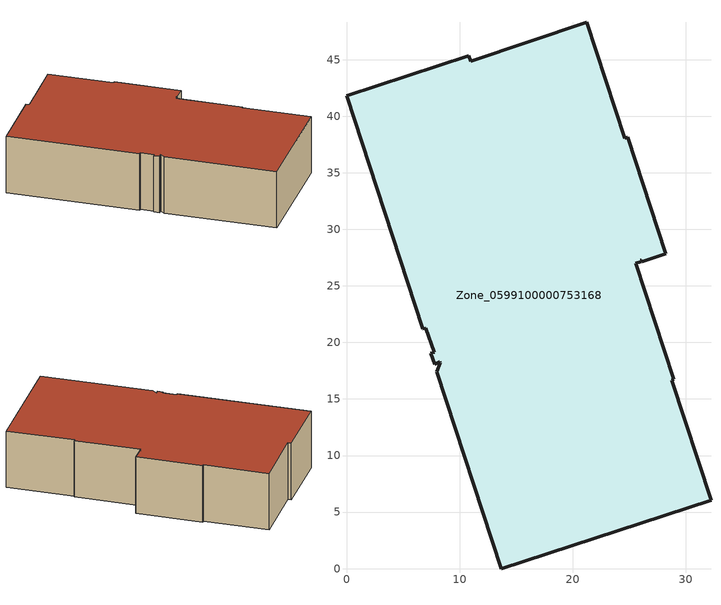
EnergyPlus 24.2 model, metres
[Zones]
Zone_0599100000753168
 floor ground (C_G): 26.07,27.29 25.98,27.26 26,27.12 25.59,26.99 28.94,16.73 28.76,16.67 32.23,6.07 13.69,0 7.99,17.4 8.28,18.19 8.25,18.28 7.78,18.05 7.46,19.03 7.74,19.12 7.03,21.23 6.75,21.19 0,41.82 10.82,45.36 10.97,44.85 21.25,48.3 24.61,38.06 24.89,38.15 28.23,27.84 26.1,27.15 z3.66
 wall outside (C_F): 13.69,0 32.23,6.07 28.76,16.67 28.94,16.73 25.59,26.99 26,27.12 25.98,27.26 26.07,27.29 26.1,27.15 28.23,27.84 24.89,38.15 24.61,38.06 21.25,48.3 10.97,44.85 10.82,45.36 0,41.82 6.75,21.19 7.03,21.23 7.74,19.12 7.46,19.03 7.78,18.05 8.25,18.28 8.28,18.19 7.99,17.4 13.69,0 z3.66:13.55
 roof outside (C_R): 8.28,18.19 7.99,17.4 13.69,0 32.23,6.07 28.76,16.67 28.94,16.73 25.59,26.99 26,27.12 25.98,27.26 26.07,27.29 26.1,27.15 28.23,27.84 24.89,38.15 24.61,38.06 21.25,48.3 10.97,44.85 10.82,45.36 0,41.82 6.75,21.19 7.03,21.23 7.74,19.12 7.46,19.03 7.78,18.05 8.25,18.28 z13.55
[BUILDING]
Pand.0599100000753168: North Axis=0; Terrain=City; Loads Convergence Tolerance Value=0.04; Temperature Convergence Tolerance Value=0.4; Solar Distribution=FullExterior; Maximum Number of Warmup Days=25; Minimum Number of Warmup Days=1
[Site:Location]
Rotterdam.The.Hague.AP_ZH_NLD Design_Conditions: Latitude=51.96; Longitude=4.45; Time Zone=1; Elevation=-4.5
[SITE:GROUNDTEMPERATURE:BUILDINGSURFACE]
18, 18, 18, 18, 18, 18, 18, 18, 18, 18, 18, 18
[MATERIAL] Thermal Absorptance=0.9; Solar Absorptance=0.7; Visible Absorptance=0.7
Name | Roughness | Thickness | Conductivity | Density | Specific Heat
G.TI.2006-2014 | MediumSmooth | 0.15 | 0.06 | 540 | 1210
F.TI.2006-2014 | Rough | 0.3 | 0.12 | 1920 | 840
R.TI.2006-2014 | MediumRough | 0.2 | 0.08 | 1500 | 1000
[CONSTRUCTION]
C_G: G.TI.2006-2014
C_F: F.TI.2006-2014
C_R: R.TI.2006-2014
[ZONE]
Zone_0599100000753168: Type=1; Multiplier=1; Ceiling Height=Autocalculate; Volume=Autocalculate; Floor Area=autocalculate; Part of Total Floor Area=Yes
[ZONEINFILTRATION:DESIGNFLOWRATE]
Infil_Zone_0599100000753168: Zone or ZoneList or Space or SpaceList=Zone_0599100000753168; Schedule=AlwaysOn; Design Flow Rate Calculation Method=Flow/Area; Flow Rate per Floor Area=0.0015; Constant Term Coefficient=1; Temperature Term Coefficient=0; Velocity Term Coefficient=0; Velocity Squared Term Coefficient=0
[HVACTEMPLATE:ZONE:IDEALLOADSAIRSYSTEM]
Zone_0599100000753168: Maximum Heating Supply Air Temperature=50; Minimum Cooling Supply Air Temperature=13; Maximum Heating Supply Air Humidity Ratio=0.0156; Minimum Cooling Supply Air Humidity Ratio=0.0077; Heating Limit=NoLimit; Cooling Limit=NoLimit; Dehumidification Control Type=ConstantSensibleHeatRatio; Cooling Sensible Heat Ratio=0.7; Dehumidification Setpoint=60; Humidification Control Type=None; Humidification Setpoint=30; Outdoor Air Method=None; Outdoor Air Flow Rate per Person=0.00944; Outdoor Air Flow Rate per Zone Floor Area=0; Outdoor Air Flow Rate per Zone=0; Demand Controlled Ventilation Type=None; Outdoor Air Economizer Type=NoEconomizer; Heat Recovery Type=None; Sensible Heat Recovery Effectiveness=0.7; Latent Heat Recovery Effectiveness=0.65
[ZONECONTROL:THERMOSTAT]
ThermostatControl_Zone_0599100000753168: Zone or ZoneList=Zone_0599100000753168; Control Type Schedule=DualSetpointControlType; Control 1=Thermostat_Zone_0599100000753168; Temperature Difference Between Cutout And Setpoint=0
[THERMOSTATSETPOINT:DUALSETPOINT]
Thermostat_Zone_0599100000753168: Heating Setpoint Temperature Schedule=HeatingSetpoint_Zone_0599100000753168; Cooling Setpoint Temperature Schedule=CoolingSetpoint_Zone_0599100000753168
[SCHEDULE:COMPACT]
HeatingSetpoint_Zone_0599100000753168: Through: 12/31, For: AllDays, Until: 24:00, 21
CoolingSetpoint_Zone_0599100000753168: Through: 12/31, For: AllDays, Until: 24:00, 24
DualSetpointControlType: Through: 12/31, For: AllDays, Until: 24:00, 4
AlwaysOn: Through: 12/31, For: AllDays, Until: 24:00, 1
